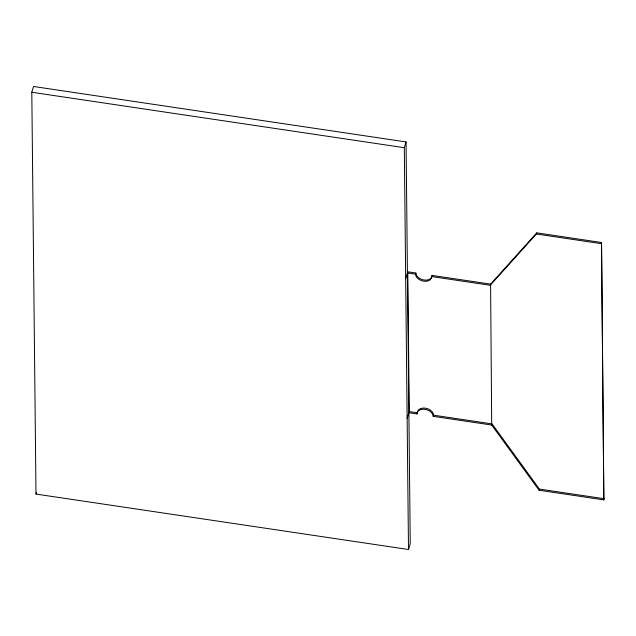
<?xml version="1.0" encoding="UTF-8"?>
<svg xmlns="http://www.w3.org/2000/svg" width="636" height="636" viewBox="0 0 636 636"><rect width="100%" height="100%" fill="white"/><g stroke="black" fill="none" stroke-linecap="round" stroke-linejoin="round"><path stroke-width="0.95" d="M31.8 92.252L33.557 86.488L406.062 141.931L410.252 543.748L408.503 549.512L35.99 494.069L31.8 92.252L404.313 147.703L408.503 549.512M35.99 494.069L36.49 492.423M404.313 147.703L406.062 141.931M405.681 278.727L407.779 271.803L415.88 273.011A8.284 5.684 16.9 0 0 424.037 280.039A8.284 5.684 16.9 0 0 432.075 275.42L490.595 284.125L536.744 232.856L601.529 242.499L603.85 499.88L539.066 490.237L491.7 425.047L433.18 416.334A8.284 5.684 16.9 0 0 425.023 409.306A8.284 5.684 16.9 0 0 416.985 413.925L408.892 412.716M536.744 232.856L536.394 234.008L490.245 285.278L431.725 276.573A8.284 5.684 16.9 0 1 423.687 281.192A8.284 5.684 16.9 0 1 415.531 274.164L415.88 273.011M431.725 276.573L432.075 275.42M407.135 418.488L409.242 411.564L407.795 272.796M416.985 413.925L417.335 412.772A8.284 5.684 16.9 0 1 425.373 408.153A8.284 5.684 16.9 0 1 433.529 415.181L492.049 423.886L539.415 489.084L604.2 498.727M433.18 416.334L433.529 415.181M490.245 285.278L490.595 284.125L491.7 425.047M603.85 499.88L601.529 242.499M539.066 490.237L539.415 489.084M536.394 234.008L601.179 243.652M407.43 272.955L415.531 274.164M409.242 411.564L417.335 412.772"/></g></svg>
